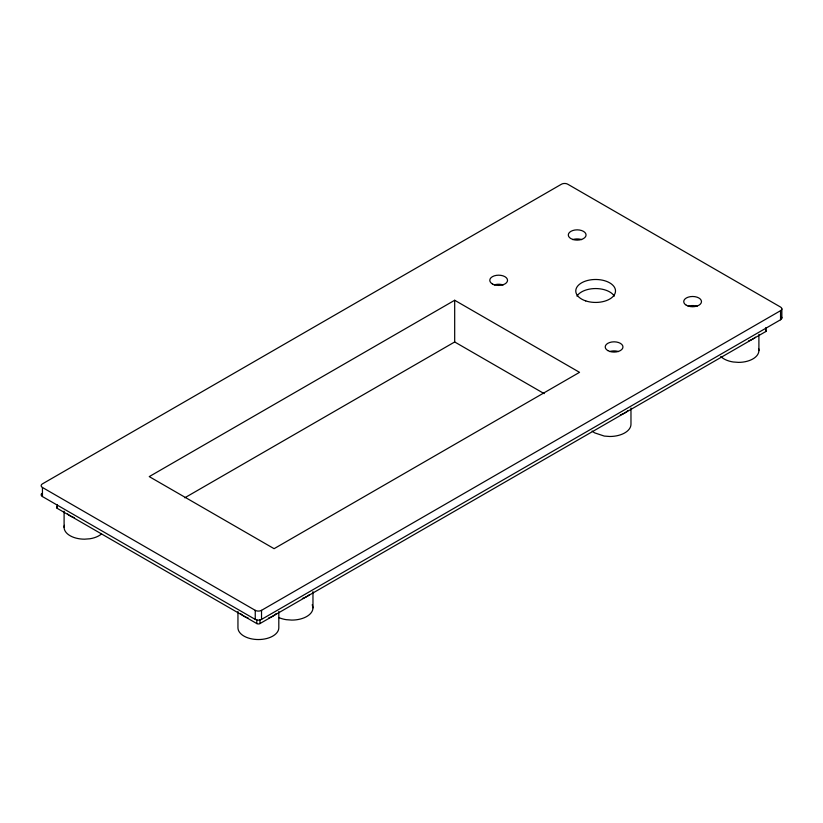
<?xml version="1.0" encoding="UTF-8"?>
<svg xmlns="http://www.w3.org/2000/svg" width="823" height="823" viewBox="0 0 823 823"><rect width="100%" height="100%" fill="white"/><g stroke="black" fill="none" stroke-linecap="round" stroke-linejoin="round"><path stroke-width="1.23" d="M454.687 300.261L149.241 476.61L274.09 548.684L579.536 372.335L454.687 300.261L454.687 341.967L184.784 497.792M42.446 487.483L255.243 610.337A4.444 2.562 0 0 0 261.529 610.337L780.554 310.683A4.444 2.562 0 0 0 780.554 307.061L567.757 184.208A4.444 2.562 0 0 0 561.471 184.208L42.446 483.862A4.444 2.562 0 0 0 42.446 487.483L42.446 496.557L255.243 619.41A4.444 2.562 0 0 0 261.529 619.41L780.554 319.756A4.444 2.562 0 0 0 781.253 316.66M57.209 504.53L57.209 508.336L256.817 623.577A2.222 1.286 0 0 0 259.955 623.577L765.791 331.535L765.791 327.729M454.687 341.967L544.178 393.631M312.246 604.679L312.966 607.847A21.213 12.242 0 0 1 291.754 620.089L286.27 619.678A21.213 12.242 0 0 1 278.843 617.559M781.85 308.872L781.85 317.935M780.554 310.683L780.554 319.756M758.899 334.375L758.899 350.577M630.974 408.043L630.974 424.246A21.213 12.242 0 0 1 609.761 436.488L604.277 436.077L594.772 432.908A21.213 12.242 0 0 1 592.128 431.046M312.966 591.644L312.966 607.847M278.812 611.54L278.812 627.754A20.431 11.8 0 0 1 258.381 639.543A20.431 11.8 0 0 1 237.95 627.754L237.95 611.54M261.529 610.337L261.529 619.41M259.955 619.77L259.955 623.577M256.817 619.77L256.817 623.577M255.243 610.337L255.243 619.41M64.101 511.176L64.101 527.378M576.954 296.105A19.875 11.481 0 0 1 595.636 288.554A19.875 11.481 0 0 1 614.308 296.105M609.648 351.575A8.888 5.133 0 0 1 618.526 351.575M688.162 306.249A8.888 5.133 0 0 1 697.05 306.249M572.736 239.606A8.888 5.133 0 0 1 581.624 239.606M494.212 284.933A8.888 5.133 0 0 1 503.1 284.933M42.446 496.557A4.444 2.562 0 0 1 41.747 493.461M765.791 329.725A2.222 1.286 0 0 1 765.791 331.535M276.075 613.701A20.431 11.8 0 0 1 268.596 618.022M248.165 618.022A20.431 11.8 0 0 1 240.686 613.701M309.397 594.7A21.213 12.242 0 0 1 302.36 598.506M628.134 410.42A21.213 12.242 0 0 1 620.367 414.905M755.452 337.183A20.431 11.8 0 0 1 748.673 340.845M57.209 508.336A2.222 1.286 0 0 1 57.209 506.526M74.327 517.646A20.431 11.8 0 0 1 67.548 513.984M758.58 348.53A20.431 11.8 0 0 1 738.457 362.377L733.17 361.976A20.431 11.8 0 0 1 720.763 356.482M101.527 533.932A20.431 11.8 0 0 1 89.83 538.777L84.543 539.178A20.431 11.8 0 0 1 64.42 525.331M585.698 300.899A19.875 11.481 0 0 0 615.511 290.961A19.875 11.481 0 0 0 585.698 281.024A19.875 11.481 0 0 0 585.698 300.899M607.806 350.577A8.888 5.133 0 0 0 622.661 348.283A8.888 5.133 0 0 0 611.787 341.998A8.888 5.133 0 0 0 607.806 350.577M686.32 305.24A8.888 5.133 0 0 0 701.186 302.946A8.888 5.133 0 0 0 690.302 296.661A8.888 5.133 0 0 0 686.32 305.24M572.736 239.421A8.888 5.133 0 0 0 586.058 234.977A8.888 5.133 0 0 0 572.736 230.533A8.888 5.133 0 0 0 572.736 239.421M492.38 283.935A8.888 5.133 0 0 0 507.235 281.641A8.888 5.133 0 0 0 496.362 275.355A8.888 5.133 0 0 0 492.38 283.935"/></g></svg>
